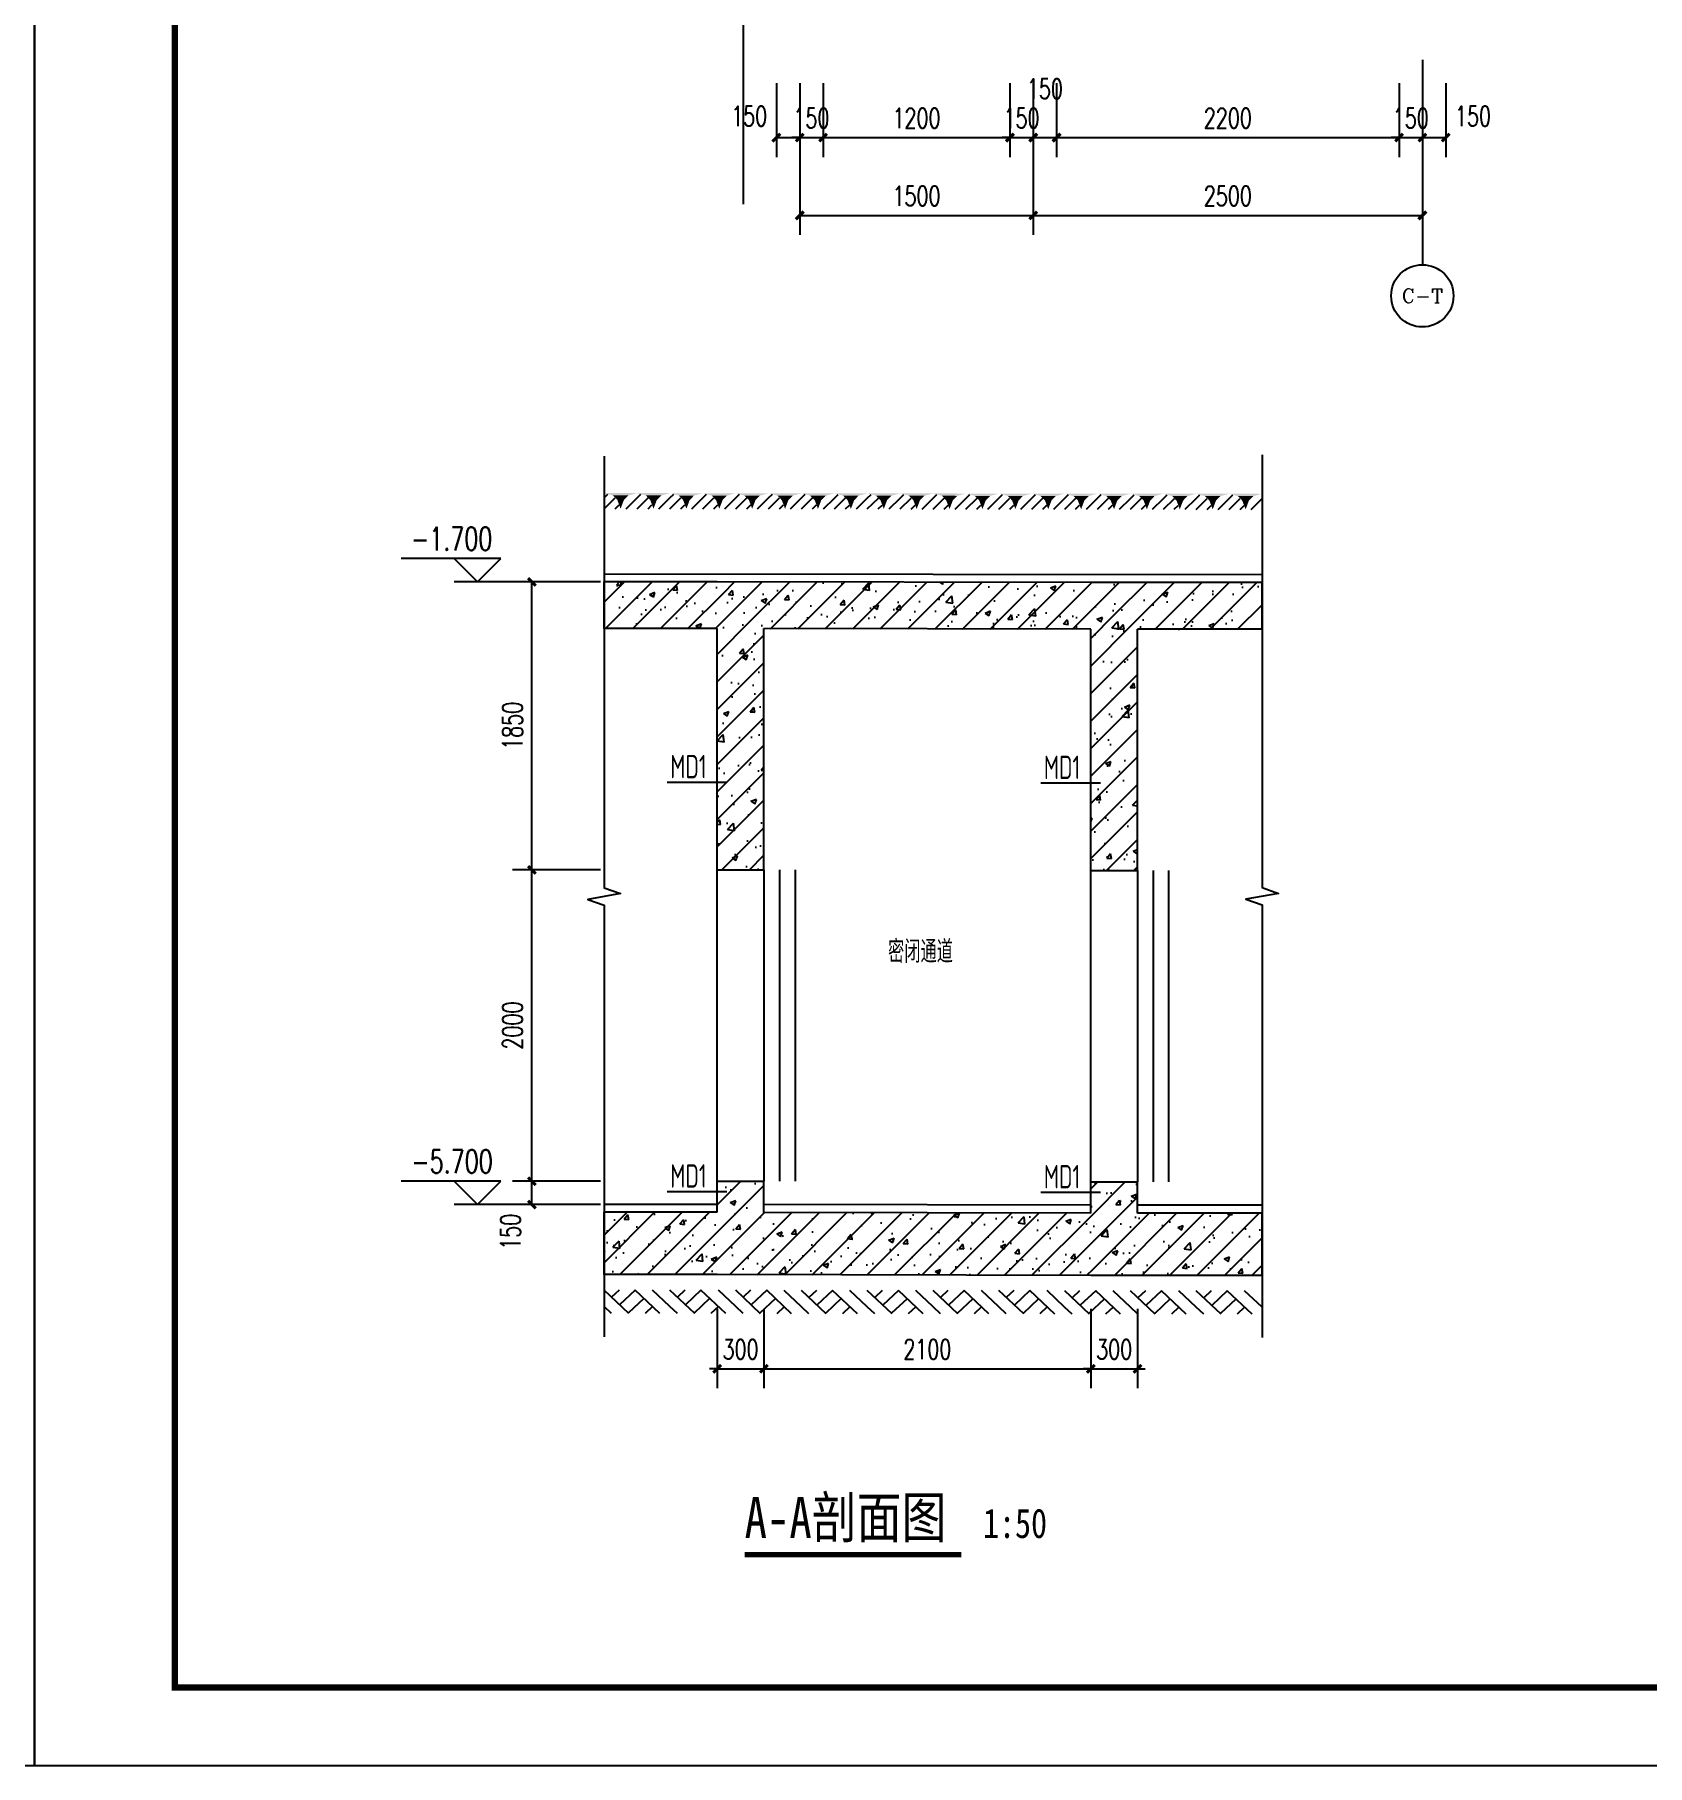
# Model space of a CAD drawing. Extents: x 37906 to 290206, y -18154 to 41246.
# Drawn here: x 164056 to 174416, y 11546 to 22665 of the extents above; entities that cross this region are included whole.
import ezdxf
from ezdxf.enums import TextEntityAlignment as Align

# ---------------------------------------------------------------- set-up
doc = ezdxf.new("R2010")
doc.units = 0
doc.header["$LTSCALE"] = 1000
doc.header["$MEASUREMENT"] = 0
for name, color, linetype in [('$0$填充', 8, 'Continuous'), ('AXIS', 3, 'Continuous'), ('AXIS_TEXT', 7, 'Continuous'), ('DIM_ELEV', 3, 'Continuous'), ('DIM_SYMB', 3, 'Continuous'), ('ECA_TK', 7, 'Continuous'), ('PUB_DIM', 3, 'Continuous'), ('PUB_HATCH', 8, 'Continuous'), ('PUB_TEXT', 7, 'Continuous'), ('RF-M', 7, 'Continuous'), ('RF-QT', 30, 'Continuous'), ('SURFACE', 6, 'Continuous'), ('tk', 7, 'Continuous'), ('可见线', 7, 'Continuous')]:
    doc.layers.add(name, color=color, linetype=linetype)
doc.layers.add('RF-WZ', color=110, linetype='Continuous', lineweight=0)
doc.styles.add('_TCH_AXIS', font='COMPLEX', dxfattribs={"bigfont": 'GBCBIG'})
doc.styles.add('_TCH_DIM', font='SIMPLEX', dxfattribs={"bigfont": 'GBCBIG'})
doc.styles.add('_TCH_DIM_T3', font='SIMPLEX', dxfattribs={"width": 0.705882, "bigfont": 'GBCBIG'})
doc.styles.add('COMPLEX', font='COMPLEX.shx', dxfattribs={"width": 0.65})
doc.styles.add('KING-1', font='GBENOR', dxfattribs={"bigfont": 'GBCBIG'})
doc.styles.get("Standard").update_dxf_attribs({"font": 'tssdeng2.shx', "width": 0.7, "bigfont": 'hztxt.shx'})
doc.styles.add('TYDG_01', font='', dxfattribs={"width": 0.8})
doc.styles.get('TYDG_01').set_extended_font_data('SimSun')
doc.dimstyles.new('_TCH_ARCH&&50', dxfattribs={"dimtxt": 127.5, "dimasz": 50, "dimexe": 125, "dimexo": 150, "dimgap": 61.25, "dimtad": 1, "dimdec": 0, "dimrnd": 5, "dimzin": 0, "dimdsep": 46, "dimtxsty": '_TCH_DIM_T3', "dimblk": 'ARCHTICK', "dimcen": 0.09, "dimclrt": 7, "dimazin": 2, "dimtfac": 1, "dimtdec": 0, "dimtix": 1, "dimtmove": 2, "dimatfit": 3, "dimfxl": 1, "dimtolj": 1, "dimtzin": 0, "dimarcsym": 0})
pattern_1 = [(45, (-1666397.75, -37604.78), (-88.388348, 88.388348), []), (50, (-1666397.75, -37604.78), (358.63009, -31.376067), [37.5, -412.5]), (355, (-1666397.75, -37604.8), (-69.37567, 376.09607), [30, -330]), (100.4514, (-1666367.86, -37607.4), (289.25469, 344.71977), [31.870095, -350.571056]), (46.1842, (-1666397.75, -37504.8), (533.62052, -82.75951), [56.25, -618.75]), (96.6356, (-1666353.3, -37511.7), (467.33135, 487.05894), [47.80514, -525.8565]), (351.1842, (-1666397.75, -37504.8), (467.33097, 487.0593), [45, -495]), (21, (-1666347.75, -37529.78), (298.453526, -201.309445), [37.5, -412.5]), (326, (-1666347.75, -37529.8), (121.657666, 362.57502), [30, -330]), (71.4514, (-1666322.88, -37546.56), (420.111314, 161.26525), [31.870095, -350.571056]), (37.5, (-1666397.75, -37604.78), (6.079928, 166.446927), [0, -326, 0, -335, 0, -331.25]), (7.5, (-1666397.75, -37604.78), (131.534769, 197.205856), [0, -191, 0, -318.5, 0, -126.25]), (327.5, (-1666509.25, -37604.78), (266.911218, -11.277436), [0, -125, 0, -390, 0, -517.5]), (317.5, (-1666559.25, -37604.78), (291.593085, 50.05249), [0, -162.5, 0, -259, 0, -367.5])]

# ---------------------------------------------------------------- blocks, each defined once
blk = doc.blocks.new('10B_A1E图框')
at = {"layer": 'ECA_TK'}
blk.add_lwpolyline([(0, 0), (841, 0), (841, 594), (0, 594)], close=True, dxfattribs=at)
at = {"layer": 'ECA_TK', "const_width": 0.8}
blk.add_lwpolyline([(831, 10), (831, 584), (18, 584), (18, 10)], close=True, dxfattribs=at)
blk = doc.blocks.new('_ArchTick')
at = {"color": 0, "linetype": 'ByBlock', "const_width": 0.4}
blk.add_lwpolyline([(-0.5, -0.5), (0.5, 0.5)], dxfattribs=at)
blk = doc.blocks.new('*D227')
at = {"layer": 'Defpoints', "color": 0}
for p in [(168441, 14629), (168741, 14629), (168741, 14094)]:
    blk.add_point(p, dxfattribs=at)
at = {"layer": 'PUB_DIM', "color": 0, "lineweight": -2}
for p, q in [((168441, 14479), (168441, 13969)), ((168741, 14479), (168741, 13969)), ((168441, 14094), (168391, 14094)), ((168441, 14094), (168741, 14094)), ((168741, 14094), (168791, 14094))]:
    blk.add_line(p, q, dxfattribs=at)
at = {"layer": 'PUB_DIM', "color": 0, "lineweight": -2, "xscale": 50, "yscale": 50, "zscale": 50}
blk.add_blockref('_ArchTick', (168441, 14094), dxfattribs=at)
at = {"layer": 'PUB_DIM', "color": 0, "lineweight": -2, "xscale": 50, "yscale": 50, "zscale": 50, "rotation": 180}
blk.add_blockref('_ArchTick', (168741, 14094), dxfattribs=at)
at = {"layer": 'PUB_DIM', "color": 7, "insert": (168591, 14219), "char_height": 127.5, "attachment_point": 5, "style": '_TCH_DIM_T3'}
blk.add_mtext('\\A1;300', dxfattribs=at)
blk = doc.blocks.new('*D228')
at = {"layer": 'Defpoints', "color": 0}
for p in [(168741, 14629), (170841, 14629), (170841, 14094)]:
    blk.add_point(p, dxfattribs=at)
at = {"layer": 'PUB_DIM', "color": 0, "lineweight": -2}
for p, q in [((168741, 14479), (168741, 13969)), ((170841, 14479), (170841, 13969)), ((168741, 14094), (170841, 14094))]:
    blk.add_line(p, q, dxfattribs=at)
at = {"layer": 'PUB_DIM', "color": 0, "lineweight": -2, "xscale": 50, "yscale": 50, "zscale": 50, "rotation": 180}
blk.add_blockref('_ArchTick', (168741, 14094), dxfattribs=at)
at = {"layer": 'PUB_DIM', "color": 0, "lineweight": -2, "xscale": 50, "yscale": 50, "zscale": 50}
blk.add_blockref('_ArchTick', (170841, 14094), dxfattribs=at)
at = {"layer": 'PUB_DIM', "color": 7, "insert": (169791, 14219), "char_height": 127.5, "attachment_point": 5, "style": '_TCH_DIM_T3'}
blk.add_mtext('\\A1;2100', dxfattribs=at)
blk = doc.blocks.new('*D229')
at = {"layer": 'Defpoints', "color": 0}
for p in [(170841, 14629), (171141, 14629), (171141, 14094)]:
    blk.add_point(p, dxfattribs=at)
at = {"layer": 'PUB_DIM', "color": 0, "lineweight": -2}
for p, q in [((170841, 14479), (170841, 13969)), ((171141, 14479), (171141, 13969)), ((170841, 14094), (170791, 14094)), ((170841, 14094), (171141, 14094)), ((171141, 14094), (171191, 14094))]:
    blk.add_line(p, q, dxfattribs=at)
at = {"layer": 'PUB_DIM', "color": 0, "lineweight": -2, "xscale": 50, "yscale": 50, "zscale": 50}
blk.add_blockref('_ArchTick', (170841, 14094), dxfattribs=at)
at = {"layer": 'PUB_DIM', "color": 0, "lineweight": -2, "xscale": 50, "yscale": 50, "zscale": 50, "rotation": 180}
blk.add_blockref('_ArchTick', (171141, 14094), dxfattribs=at)
at = {"layer": 'PUB_DIM', "color": 7, "insert": (170991, 14219), "char_height": 127.5, "attachment_point": 5, "style": '_TCH_DIM_T3'}
blk.add_mtext('\\A1;300', dxfattribs=at)
blk = doc.blocks.new('*D230')
at = {"layer": 'Defpoints', "color": 0}
for p in [(167251, 19149), (167841, 19149), (167841, 17299)]:
    blk.add_point(p, dxfattribs=at)
at = {"layer": 'PUB_DIM', "color": 0, "lineweight": -2}
for p, q in [((167691, 19149), (167126, 19149)), ((167251, 17299), (167251, 19149)), ((167691, 17299), (167126, 17299))]:
    blk.add_line(p, q, dxfattribs=at)
at = {"layer": 'PUB_DIM', "color": 0, "lineweight": -2, "xscale": 50, "yscale": 50, "zscale": 50}
for p, rotation in [((167251, 19149), 90), ((167251, 17299), 270)]:
    blk.add_blockref('_ArchTick', p, dxfattribs=dict(at, rotation=rotation))
at = {"layer": 'PUB_DIM', "color": 7, "insert": (167126, 18224), "char_height": 127.5, "attachment_point": 5, "rotation": 90, "style": '_TCH_DIM_T3'}
blk.add_mtext('\\A1;1850', dxfattribs=at)
blk = doc.blocks.new('*D231')
at = {"layer": 'Defpoints', "color": 0}
for p in [(167251, 17299), (167841, 17299), (167841, 15299)]:
    blk.add_point(p, dxfattribs=at)
at = {"layer": 'PUB_DIM', "color": 0, "lineweight": -2}
for p, q in [((167691, 17299), (167126, 17299)), ((167251, 15299), (167251, 17299)), ((167691, 15299), (167126, 15299))]:
    blk.add_line(p, q, dxfattribs=at)
at = {"layer": 'PUB_DIM', "color": 0, "lineweight": -2, "xscale": 50, "yscale": 50, "zscale": 50}
for p, rotation in [((167251, 17299), 90), ((167251, 15299), 270)]:
    blk.add_blockref('_ArchTick', p, dxfattribs=dict(at, rotation=rotation))
at = {"layer": 'PUB_DIM', "color": 7, "insert": (167126, 16299), "char_height": 127.5, "attachment_point": 5, "rotation": 90, "style": '_TCH_DIM_T3'}
blk.add_mtext('\\A1;2000', dxfattribs=at)
blk = doc.blocks.new('*D232')
at = {"layer": 'Defpoints', "color": 0}
for p in [(167251, 15299), (167841, 15299), (167841, 15149)]:
    blk.add_point(p, dxfattribs=at)
at = {"layer": 'PUB_DIM', "color": 0, "lineweight": -2}
for p, q in [((167691, 15299), (167126, 15299)), ((167251, 15149), (167251, 15299)), ((167691, 15149), (167126, 15149))]:
    blk.add_line(p, q, dxfattribs=at)
at = {"layer": 'PUB_DIM', "color": 0, "lineweight": -2, "xscale": 50, "yscale": 50, "zscale": 50}
for p, rotation in [((167251, 15299), 90), ((167251, 15149), 270)]:
    blk.add_blockref('_ArchTick', p, dxfattribs=dict(at, rotation=rotation))
at = {"layer": 'PUB_DIM', "color": 7, "insert": (167113, 14974), "char_height": 127.5, "attachment_point": 5, "rotation": 90, "style": '_TCH_DIM_T3'}
blk.add_mtext('\\A1;150', dxfattribs=at)
blk = doc.blocks.new('*D265')
at = {"layer": 'Defpoints', "color": 0}
for p in [(168821, 22503), (168971, 22503), (168971, 22003)]:
    blk.add_point(p, dxfattribs=at)
at = {"layer": 'PUB_DIM', "color": 0, "lineweight": -2}
for p, q in [((168821, 22353), (168821, 21878)), ((168971, 22353), (168971, 21878)), ((168821, 22003), (168971, 22003))]:
    blk.add_line(p, q, dxfattribs=at)
at = {"layer": 'PUB_DIM', "color": 0, "lineweight": -2, "xscale": 50, "yscale": 50, "zscale": 50, "rotation": 180}
blk.add_blockref('_ArchTick', (168821, 22003), dxfattribs=at)
at = {"layer": 'PUB_DIM', "color": 0, "lineweight": -2, "xscale": 50, "yscale": 50, "zscale": 50}
blk.add_blockref('_ArchTick', (168971, 22003), dxfattribs=at)
at = {"layer": 'PUB_DIM', "color": 7, "insert": (168646, 22141), "char_height": 127.5, "attachment_point": 5, "style": '_TCH_DIM_T3'}
blk.add_mtext('\\A1;150', dxfattribs=at)
blk = doc.blocks.new('*D266')
at = {"layer": 'Defpoints', "color": 0}
for p in [(168971, 22503), (169121, 22503), (169121, 22003)]:
    blk.add_point(p, dxfattribs=at)
at = {"layer": 'PUB_DIM', "color": 0, "lineweight": -2}
for p, q in [((168971, 22353), (168971, 21878)), ((169121, 22353), (169121, 21878)), ((168971, 22003), (168921, 22003)), ((168971, 22003), (169121, 22003)), ((169121, 22003), (169171, 22003))]:
    blk.add_line(p, q, dxfattribs=at)
at = {"layer": 'PUB_DIM', "color": 0, "lineweight": -2, "xscale": 50, "yscale": 50, "zscale": 50}
blk.add_blockref('_ArchTick', (168971, 22003), dxfattribs=at)
at = {"layer": 'PUB_DIM', "color": 0, "lineweight": -2, "xscale": 50, "yscale": 50, "zscale": 50, "rotation": 180}
blk.add_blockref('_ArchTick', (169121, 22003), dxfattribs=at)
at = {"layer": 'PUB_DIM', "color": 7, "insert": (169046, 22128), "char_height": 127.5, "attachment_point": 5, "style": '_TCH_DIM_T3'}
blk.add_mtext('\\A1;150', dxfattribs=at)
blk = doc.blocks.new('*D267')
at = {"layer": 'Defpoints', "color": 0}
for p in [(169121, 22503), (170321, 22503), (170321, 22003)]:
    blk.add_point(p, dxfattribs=at)
at = {"layer": 'PUB_DIM', "color": 0, "lineweight": -2}
for p, q in [((169121, 22353), (169121, 21878)), ((170321, 22353), (170321, 21878)), ((169121, 22003), (170321, 22003))]:
    blk.add_line(p, q, dxfattribs=at)
at = {"layer": 'PUB_DIM', "color": 0, "lineweight": -2, "xscale": 50, "yscale": 50, "zscale": 50, "rotation": 180}
blk.add_blockref('_ArchTick', (169121, 22003), dxfattribs=at)
at = {"layer": 'PUB_DIM', "color": 0, "lineweight": -2, "xscale": 50, "yscale": 50, "zscale": 50}
blk.add_blockref('_ArchTick', (170321, 22003), dxfattribs=at)
at = {"layer": 'PUB_DIM', "color": 7, "insert": (169721, 22128), "char_height": 127.5, "attachment_point": 5, "style": '_TCH_DIM_T3'}
blk.add_mtext('\\A1;1200', dxfattribs=at)
blk = doc.blocks.new('*D268')
at = {"layer": 'Defpoints', "color": 0}
for p in [(170321, 22503), (170471, 22503), (170471, 22003)]:
    blk.add_point(p, dxfattribs=at)
at = {"layer": 'PUB_DIM', "color": 0, "lineweight": -2}
for p, q in [((170321, 22353), (170321, 21878)), ((170471, 22353), (170471, 21878)), ((170321, 22003), (170271, 22003)), ((170321, 22003), (170471, 22003)), ((170471, 22003), (170521, 22003))]:
    blk.add_line(p, q, dxfattribs=at)
at = {"layer": 'PUB_DIM', "color": 0, "lineweight": -2, "xscale": 50, "yscale": 50, "zscale": 50}
blk.add_blockref('_ArchTick', (170321, 22003), dxfattribs=at)
at = {"layer": 'PUB_DIM', "color": 0, "lineweight": -2, "xscale": 50, "yscale": 50, "zscale": 50, "rotation": 180}
blk.add_blockref('_ArchTick', (170471, 22003), dxfattribs=at)
at = {"layer": 'PUB_DIM', "color": 7, "insert": (170396, 22128), "char_height": 127.5, "attachment_point": 5, "style": '_TCH_DIM_T3'}
blk.add_mtext('\\A1;150', dxfattribs=at)
blk = doc.blocks.new('*D269')
at = {"layer": 'Defpoints', "color": 0}
for p in [(170471, 22503), (170621, 22503), (170621, 22003)]:
    blk.add_point(p, dxfattribs=at)
at = {"layer": 'PUB_DIM', "color": 0, "lineweight": -2}
for p, q in [((170471, 22353), (170471, 21878)), ((170621, 22353), (170621, 21878)), ((170471, 22003), (170621, 22003))]:
    blk.add_line(p, q, dxfattribs=at)
at = {"layer": 'PUB_DIM', "color": 0, "lineweight": -2, "xscale": 50, "yscale": 50, "zscale": 50, "rotation": 180}
blk.add_blockref('_ArchTick', (170471, 22003), dxfattribs=at)
at = {"layer": 'PUB_DIM', "color": 0, "lineweight": -2, "xscale": 50, "yscale": 50, "zscale": 50}
blk.add_blockref('_ArchTick', (170621, 22003), dxfattribs=at)
at = {"layer": 'PUB_DIM', "color": 7, "insert": (170546, 22316), "char_height": 127.5, "attachment_point": 5, "style": '_TCH_DIM_T3'}
blk.add_mtext('\\A1;150', dxfattribs=at)
blk = doc.blocks.new('*D270')
at = {"layer": 'Defpoints', "color": 0}
for p in [(170621, 22503), (172821, 22503), (172821, 22003)]:
    blk.add_point(p, dxfattribs=at)
at = {"layer": 'PUB_DIM', "color": 0, "lineweight": -2}
for p, q in [((170621, 22353), (170621, 21878)), ((172821, 22353), (172821, 21878)), ((170621, 22003), (172821, 22003))]:
    blk.add_line(p, q, dxfattribs=at)
at = {"layer": 'PUB_DIM', "color": 0, "lineweight": -2, "xscale": 50, "yscale": 50, "zscale": 50, "rotation": 180}
blk.add_blockref('_ArchTick', (170621, 22003), dxfattribs=at)
at = {"layer": 'PUB_DIM', "color": 0, "lineweight": -2, "xscale": 50, "yscale": 50, "zscale": 50}
blk.add_blockref('_ArchTick', (172821, 22003), dxfattribs=at)
at = {"layer": 'PUB_DIM', "color": 7, "insert": (171721, 22128), "char_height": 127.5, "attachment_point": 5, "style": '_TCH_DIM_T3'}
blk.add_mtext('\\A1;2200', dxfattribs=at)
blk = doc.blocks.new('*D271')
at = {"layer": 'Defpoints', "color": 0}
for p in [(172821, 22503), (172971, 22503), (172971, 22003)]:
    blk.add_point(p, dxfattribs=at)
at = {"layer": 'PUB_DIM', "color": 0, "lineweight": -2}
for p, q in [((172821, 22353), (172821, 21878)), ((172971, 22353), (172971, 21878)), ((172821, 22003), (172771, 22003)), ((172821, 22003), (172971, 22003)), ((172971, 22003), (173021, 22003))]:
    blk.add_line(p, q, dxfattribs=at)
at = {"layer": 'PUB_DIM', "color": 0, "lineweight": -2, "xscale": 50, "yscale": 50, "zscale": 50}
blk.add_blockref('_ArchTick', (172821, 22003), dxfattribs=at)
at = {"layer": 'PUB_DIM', "color": 0, "lineweight": -2, "xscale": 50, "yscale": 50, "zscale": 50, "rotation": 180}
blk.add_blockref('_ArchTick', (172971, 22003), dxfattribs=at)
at = {"layer": 'PUB_DIM', "color": 7, "insert": (172896, 22128), "char_height": 127.5, "attachment_point": 5, "style": '_TCH_DIM_T3'}
blk.add_mtext('\\A1;150', dxfattribs=at)
blk = doc.blocks.new('*D272')
at = {"layer": 'Defpoints', "color": 0}
for p in [(172971, 22503), (173121, 22503), (173121, 22003)]:
    blk.add_point(p, dxfattribs=at)
at = {"layer": 'PUB_DIM', "color": 0, "lineweight": -2}
for p, q in [((172971, 22353), (172971, 21878)), ((173121, 22353), (173121, 21878)), ((172971, 22003), (173121, 22003))]:
    blk.add_line(p, q, dxfattribs=at)
at = {"layer": 'PUB_DIM', "color": 0, "lineweight": -2, "xscale": 50, "yscale": 50, "zscale": 50, "rotation": 180}
blk.add_blockref('_ArchTick', (172971, 22003), dxfattribs=at)
at = {"layer": 'PUB_DIM', "color": 0, "lineweight": -2, "xscale": 50, "yscale": 50, "zscale": 50}
blk.add_blockref('_ArchTick', (173121, 22003), dxfattribs=at)
at = {"layer": 'PUB_DIM', "color": 7, "insert": (173296, 22141), "char_height": 127.5, "attachment_point": 5, "style": '_TCH_DIM_T3'}
blk.add_mtext('\\A1;150', dxfattribs=at)
blk = doc.blocks.new('*D344')
at = {"layer": 'Defpoints', "color": 0}
for p in [(168971, 22503), (170471, 22503), (170471, 21503)]:
    blk.add_point(p, dxfattribs=at)
at = {"layer": 'PUB_DIM', "color": 0, "lineweight": -2}
for p, q in [((168971, 22353), (168971, 21378)), ((170471, 22353), (170471, 21378)), ((168971, 21503), (170471, 21503))]:
    blk.add_line(p, q, dxfattribs=at)
at = {"layer": 'PUB_DIM', "color": 0, "lineweight": -2, "xscale": 50, "yscale": 50, "zscale": 50, "rotation": 180}
blk.add_blockref('_ArchTick', (168971, 21503), dxfattribs=at)
at = {"layer": 'PUB_DIM', "color": 0, "lineweight": -2, "xscale": 50, "yscale": 50, "zscale": 50}
blk.add_blockref('_ArchTick', (170471, 21503), dxfattribs=at)
at = {"layer": 'PUB_DIM', "color": 7, "insert": (169721, 21628), "char_height": 127.5, "attachment_point": 5, "style": '_TCH_DIM_T3'}
blk.add_mtext('\\A1;1500', dxfattribs=at)
blk = doc.blocks.new('*D345')
at = {"layer": 'Defpoints', "color": 0}
for p in [(170471, 22503), (172971, 22503), (172971, 21503)]:
    blk.add_point(p, dxfattribs=at)
at = {"layer": 'PUB_DIM', "color": 0, "lineweight": -2}
for p, q in [((170471, 22353), (170471, 21378)), ((172971, 22353), (172971, 21378)), ((170471, 21503), (172971, 21503))]:
    blk.add_line(p, q, dxfattribs=at)
at = {"layer": 'PUB_DIM', "color": 0, "lineweight": -2, "xscale": 50, "yscale": 50, "zscale": 50, "rotation": 180}
blk.add_blockref('_ArchTick', (170471, 21503), dxfattribs=at)
at = {"layer": 'PUB_DIM', "color": 0, "lineweight": -2, "xscale": 50, "yscale": 50, "zscale": 50}
blk.add_blockref('_ArchTick', (172971, 21503), dxfattribs=at)
at = {"layer": 'PUB_DIM', "color": 7, "insert": (171721, 21628), "char_height": 127.5, "attachment_point": 5, "style": '_TCH_DIM_T3'}
blk.add_mtext('\\A1;2500', dxfattribs=at)
blk = doc.blocks.new('_AXISO')
blk.add_circle((0, 0), 0.5)
at = {"layer": 'AXIS_TEXT', "style": 'COMPLEX', "width": 1.041667}
blk.add_attdef('A', text='', height=0.56, dxfattribs=at).set_placement((-0.25, -0.28), (0.25, -0.28), align=Align.FIT)
blk = doc.blocks.new('$LinePat$素土夯实')
at = {"color": 0}
for p, q in [((0, -210), (210, 0)), ((120, -300), (420, 0)), ((420, 0), (608, -188)), ((495, -300), (795, 0)), ((615, 0), (705, -90)), ((315, -105), (502, -293)), ((210, -210), (300, -300)), ((705, -300), (795, -210))]:
    blk.add_line(p, q, dxfattribs=at)
blk = doc.blocks.new('$LinePat$自然土壤')
at = {"color": 0}
for p, q in [((0, -90), (71, -19)), ((0, -300), (211, -89)), ((210, -300), (286, -224)), ((420, -300), (630, -90))]:
    blk.add_line(p, q, dxfattribs=at)
for points in [[(0, 0), (630, 0), (168, -45), (462, -45)], [(168, -45), (462, -45), (252, -132), (378, -132)], [(252, -132), (378, -132), (315, -300)]]:
    blk.add_solid(points, dxfattribs=at)

msp = doc.modelspace()

# ---------------------------------------------------------------- hatches: boundary and pattern name
at = {"layer": 'PUB_HATCH'}
h = msp.add_hatch(dxfattribs=at)
h.set_pattern_fill('钢筋混凝土', color=256, scale=50, style=0)
h.set_pattern_definition(pattern_1)
h.paths.add_polyline_path([(168516, 18999), (168440.8, 19149.1), (167714.8, 19149.1), (167714.8, 18849.1), (168440.8, 18849.1)])
h = msp.add_hatch(dxfattribs=at)
h.set_pattern_fill('钢筋混凝土', color=256, scale=50, style=0)
h.set_pattern_definition(pattern_1)
h.paths.add_polyline_path([(170916, 18994.3), (170841.4, 19144.3), (168441.4, 19149.1), (168516, 18999), (168740.8, 18848.5), (170840.8, 18844.3)])
h = msp.add_hatch(dxfattribs=at)
h.set_pattern_fill('钢筋混凝土', color=256, scale=50, style=0)
h.set_pattern_definition(pattern_1)
h.paths.add_polyline_path([(171940.8, 19144.3), (170840.8, 19144.3), (170916, 18994.3), (171140.8, 18844.3), (171940.8, 18844.3)])
h = msp.add_hatch(dxfattribs=at)
h.set_pattern_fill('钢筋混凝土', color=256, scale=50, style=0)
h.set_pattern_definition(pattern_1)
h.paths.add_polyline_path([(168740.8, 17299.1), (168740.8, 18848.5), (168516, 18999), (168440.8, 18849.1), (168440.8, 17299.1)])
h = msp.add_hatch(dxfattribs=at)
h.set_pattern_fill('钢筋混凝土', color=256, scale=50, style=0)
h.set_pattern_definition(pattern_1)
h.paths.add_polyline_path([(171140.8, 17294.3), (171140.8, 18844.3), (170916, 18994.3), (170840.8, 18844.3), (170840.8, 17294.3)])
h = msp.add_hatch(dxfattribs=at)
h.set_pattern_fill('钢筋混凝土', color=256, scale=50, style=0)
h.set_pattern_definition(pattern_1)
h.paths.add_polyline_path([(168515.8, 14899), (168740.8, 15098.5), (168740.8, 15299.1), (168440.8, 15299.1), (168440.8, 15099.1)])
h = msp.add_hatch(dxfattribs=at)
h.set_pattern_fill('钢筋混凝土', color=256, scale=50, style=0)
h.set_pattern_definition(pattern_1)
h.paths.add_polyline_path([(170915.8, 14894.3), (171140.8, 15094.3), (171140.8, 15294.3), (170840.8, 15294.3), (170840.8, 15094.3)])
h = msp.add_hatch(dxfattribs=at)
h.set_pattern_fill('钢筋混凝土', color=256, scale=50, style=0)
h.set_pattern_definition(pattern_1)
h.paths.add_polyline_path([(168515.8, 14899), (168440.8, 15099.1), (167714.8, 15099.1), (167714.8, 14699.1), (168440.8, 14699.1)])
h = msp.add_hatch(dxfattribs=at)
h.set_pattern_fill('钢筋混凝土', color=256, scale=50, style=0)
h.set_pattern_definition(pattern_1)
h.paths.add_polyline_path([(170915.8, 14894.3), (170840.8, 15094.3), (168740.8, 15098.5), (168515.8, 14899), (168440.6, 14699.1), (170840.6, 14694.3)])
h = msp.add_hatch(dxfattribs=at)
h.set_pattern_fill('钢筋混凝土', color=256, scale=50, style=0)
h.set_pattern_definition(pattern_1)
h.paths.add_polyline_path([(171940.8, 15094.3), (171140.8, 15094.3), (170915.8, 14894.3), (170840.8, 14694.3), (171940.8, 14694.3)])

# ---------------------------------------------------------------- linework, layer by layer
for p, q in [((171940.8, 19194.3), (167714.8, 19199.1)), ((168120, 17862.7), (168503.3, 17862.7)), ((170520, 17858), (170903.3, 17858)), ((168120, 15233.1), (168503.3, 15233.1)), ((170520, 15228.3), (170903.3, 15228.3))]:
    msp.add_line(p, q)
at = {"layer": 'AXIS'}
msp.add_line((172970.6, 22503.3), (172970.6, 21186.5), dxfattribs=at)
at = {"layer": 'DIM_ELEV'}
for p, q in [((167050.7, 19299.1), (166409.8, 19299.1)), ((166900.7, 19149.1), (166750.7, 19299.1)), ((166900.7, 19149.1), (167050.7, 19299.1)), ((167250.7, 19149.1), (166750.7, 19149.1)), ((167050.7, 15299.1), (166409.8, 15299.1)), ((166900.7, 15149.1), (166750.7, 15299.1)), ((166900.7, 15149.1), (167050.7, 15299.1)), ((167250.7, 15149.1), (166750.7, 15149.1))]:
    msp.add_line(p, q, dxfattribs=at)
at = {"layer": 'DIM_SYMB'}
for points in [[(168607.3, 38380.4), (168607.3, 30034), (168712.3, 29995.8), (168502.3, 29958.8), (168607.3, 29921.5), (168607.3, 21575.1)], [(167714.8, 19957.3), (167714.8, 17184.4), (167819.8, 17146.2), (167609.8, 17109.2), (167714.8, 17071.9), (167714.8, 14299.1)], [(171940.8, 19964.9), (171940.8, 17185.9), (172045.8, 17147.7), (171835.8, 17110.6), (171940.8, 17073.4), (171940.8, 14294.3)]]:
    msp.add_lwpolyline(points, dxfattribs=at)
at = {"layer": 'DIM_SYMB', "const_width": 35}
msp.add_lwpolyline([(168616.8, 12900), (170008.8, 12900)], dxfattribs=at)
at = {"layer": 'RF-M'}
for p, q in [((168440.8, 15299.1), (168440.8, 17299.1)), ((168740.8, 17299.1), (168740.8, 15299.1)), ((168840.8, 17299.1), (168840.8, 15299.1)), ((168940.8, 17299.1), (168940.8, 15299.1)), ((170840.8, 15294.3), (170840.8, 17294.3)), ((171140.8, 17294.3), (171140.8, 15294.3)), ((171240.8, 17294.3), (171240.8, 15294.3)), ((171340.8, 17294.3), (171340.8, 15294.3))]:
    msp.add_line(p, q, dxfattribs=at)
at = {"layer": 'RF-QT'}
for p, q in [((168440.8, 19149.1), (167714.8, 19149.1)), ((167714.8, 18849.1), (167714.8, 19149.1)), ((170841.4, 19144.3), (168441.4, 19149.1)), ((171940.8, 19144.3), (170840.8, 19144.3)), ((171940.8, 18844.3), (171940.8, 19144.3)), ((168440.8, 18849.1), (167714.8, 18849.1)), ((168440.8, 17299.1), (168440.8, 18849.1)), ((168740.8, 17299.1), (168740.8, 18848.5)), ((170840.8, 18844.3), (168740.8, 18848.5)), ((170840.8, 17294.3), (170840.8, 18844.3)), ((171940.8, 18844.3), (171140.8, 18844.3)), ((171140.8, 17294.3), (171140.8, 18844.3)), ((168440.8, 17299.1), (168740.8, 17299.1)), ((170840.8, 17294.3), (171140.8, 17294.3)), ((168440.8, 15099.1), (168440.8, 15299.1)), ((168440.8, 15299.1), (168740.8, 15299.1)), ((168740.8, 15098.5), (168740.8, 15299.1)), ((170840.8, 15094.3), (170840.8, 15294.3)), ((170840.8, 15294.3), (171140.8, 15294.3)), ((171140.8, 15094.3), (171140.8, 15294.3)), ((168440.8, 15099.1), (167714.8, 15099.1)), ((167714.8, 14699.1), (167714.8, 15099.1)), ((170840.8, 15094.3), (168740.8, 15098.5)), ((171940.8, 15094.3), (171140.8, 15094.3)), ((171940.8, 14694.3), (171940.8, 15094.3)), ((168440.8, 14699.1), (167714.8, 14699.1)), ((170840.6, 14694.3), (168440.6, 14699.1)), ((171940.8, 14694.3), (170840.8, 14694.3))]:
    msp.add_line(p, q, dxfattribs=at)
at = {"layer": '可见线'}
for p, q in [((168440.8, 15149.1), (167714.8, 15149.1)), ((170840.8, 15144.3), (168740.8, 15149.1)), ((171940.8, 15144.3), (171140.8, 15144.3))]:
    msp.add_line(p, q, dxfattribs=at)

# ---------------------------------------------------------------- block references
at = {"layer": '$0$填充', "xscale": -0.5315693100608776, "yscale": 0.5, "zscale": 0.5, "rotation": 359.9355012842123}
for p in [(168137.4, 14598.6), (168560, 14598.2), (168982.6, 14597.7), (169405.2, 14597.2), (169827.8, 14596.7), (170250.4, 14596.2), (170673, 14595.8), (171095.6, 14595.3), (171518.2, 14594.8), (171940.8, 14594.3)]:
    msp.add_blockref('$LinePat$素土夯实', p, dxfattribs=at)
at = {"layer": 'AXIS'}
ref = msp.add_blockref('_AXISO', (172970.6, 20986.5), dxfattribs=dict(at, xscale=400, yscale=400, zscale=400))
ref.add_attrib('A', 'C-T', dxfattribs={"layer": 'AXIS_TEXT', "height": 89.83, "style": '_TCH_AXIS'}).set_placement((172838, 20941.6), (173103.2, 20941.6), align=Align.FIT)
at = {"layer": 'SURFACE', "color": 8, "xscale": 0.3353949218175616, "yscale": 0.3333333333333333, "zscale": 0.3333333333333333, "rotation": 359.9355012747487}
for p in [(167714.9, 19719.3), (167926.2, 19719.1), (168137.5, 19718.8), (168348.8, 19718.6), (168560.1, 19718.3), (168771.4, 19718.1), (168982.7, 19717.9), (169194, 19717.6), (169405.3, 19717.4), (169616.6, 19717.2), (169827.9, 19716.9), (170039.2, 19716.7), (170250.5, 19716.4), (170461.8, 19716.2), (170673.1, 19716), (170884.4, 19715.7), (171095.7, 19715.5), (171307, 19715.3), (171518.3, 19715), (171729.6, 19714.8)]:
    msp.add_blockref('$LinePat$自然土壤', p, dxfattribs=at)
at = {"layer": 'tk', "xscale": 50, "yscale": 50, "zscale": 50}
for p in [(122006.2, 11546.3), (164056.2, 11546.3)]:
    msp.add_blockref('10B_A1E图框', p, dxfattribs=at)

# ---------------------------------------------------------------- texts
at = {"width": 0.7}
for p in [(168139.1, 17887.4), (170539.1, 17882.6), (168139.1, 15257.7), (170539.1, 15253)]:
    msp.add_text('MD1', height=150, dxfattribs=at).set_placement(p)
at = {"layer": 'PUB_TEXT'}
for s, height, style, width, p in [('-1.700', 148.75, '_TCH_DIM', 0.705882, (166474.3, 19351.6)), ('-5.700', 148.75, '_TCH_DIM', 0.705882, (166477.3, 15351.6)), ('A-A剖面图', 264.35, 'TYDG_01', 0.8, (168616.8, 13007)), ('1:50', 188.82, 'TYDG_01', 0.8, (170148.8, 13007))]:
    msp.add_text(s, height=height, dxfattribs=dict(at, style=style, width=width)).set_placement(p)
at = {"layer": 'RF-WZ', "style": 'KING-1'}
msp.add_text('密闭通道', height=144.68, dxfattribs=at).set_placement((169538.7, 16701.4))

# ---------------------------------------------------------------- dimensions: what is measured, and where the dimension line sits
at = {"layer": 'PUB_DIM'}
for base, p1, p2, angle, picture, middle in [((168970.6, 22003.3), (168820.6, 22503.3), (168970.6, 22503.3), 0, '*D265', (168645.6, 22140.8)), ((170620.6, 22003.3), (170470.6, 22503.3), (170620.6, 22503.3), 0, '*D269', (170545.6, 22315.8)), ((173120.6, 22003.3), (172970.6, 22503.3), (173120.6, 22503.3), 0, '*D272', (173295.6, 22140.8)), ((167250.7, 15299.1), (167840.8, 15149.1), (167840.8, 15299.1), 90, '*D232', (167113.2, 14974.1))]:
    dim = msp.add_linear_dim(base=base, p1=p1, p2=p2, angle=angle, dimstyle='_TCH_ARCH&&50', dxfattribs=at)
    dim.commit()
    dim.dimension.update_dxf_attribs({"geometry": picture, "text_midpoint": middle, "dimtype": 161})
for p1, p2, distance, picture, middle in [((168970.6, 22503.3), (169120.6, 22503.3), -500, '*D266', (169045.6, 22128.3)), ((168970.6, 22503.3), (170470.6, 22503.3), -1000, '*D344', (169720.6, 21628.3)), ((169120.6, 22503.3), (170320.6, 22503.3), -500, '*D267', (169720.6, 22128.3)), ((170320.6, 22503.3), (170470.6, 22503.3), -500, '*D268', (170395.6, 22128.3)), ((170470.6, 22503.3), (172970.6, 22503.3), -1000, '*D345', (171720.6, 21628.3)), ((170620.6, 22503.3), (172820.6, 22503.3), -500, '*D270', (171720.6, 22128.3)), ((172820.6, 22503.3), (172970.6, 22503.3), -500, '*D271', (172895.6, 22128.3)), ((167840.8, 17299.1), (167840.8, 19149.1), 590.1, '*D230', (167125.7, 18224.1)), ((167840.8, 15299.1), (167840.8, 17299.1), 590.1, '*D231', (167125.7, 16299.1)), ((168440.8, 14629.1), (168740.8, 14629.1), -535.2, '*D227', (168590.8, 14218.9)), ((168740.8, 14629.1), (170840.8, 14629.1), -535.2, '*D228', (169790.8, 14218.9)), ((170840.8, 14629.1), (171140.8, 14629.1), -535.2, '*D229', (170990.8, 14218.9))]:
    dim = msp.add_aligned_dim(p1=p1, p2=p2, distance=distance, dimstyle='_TCH_ARCH&&50', dxfattribs=at)
    dim.commit()
    dim.dimension.update_dxf_attribs({"geometry": picture, "text_midpoint": middle})

doc.saveas('drawing.dxf')
